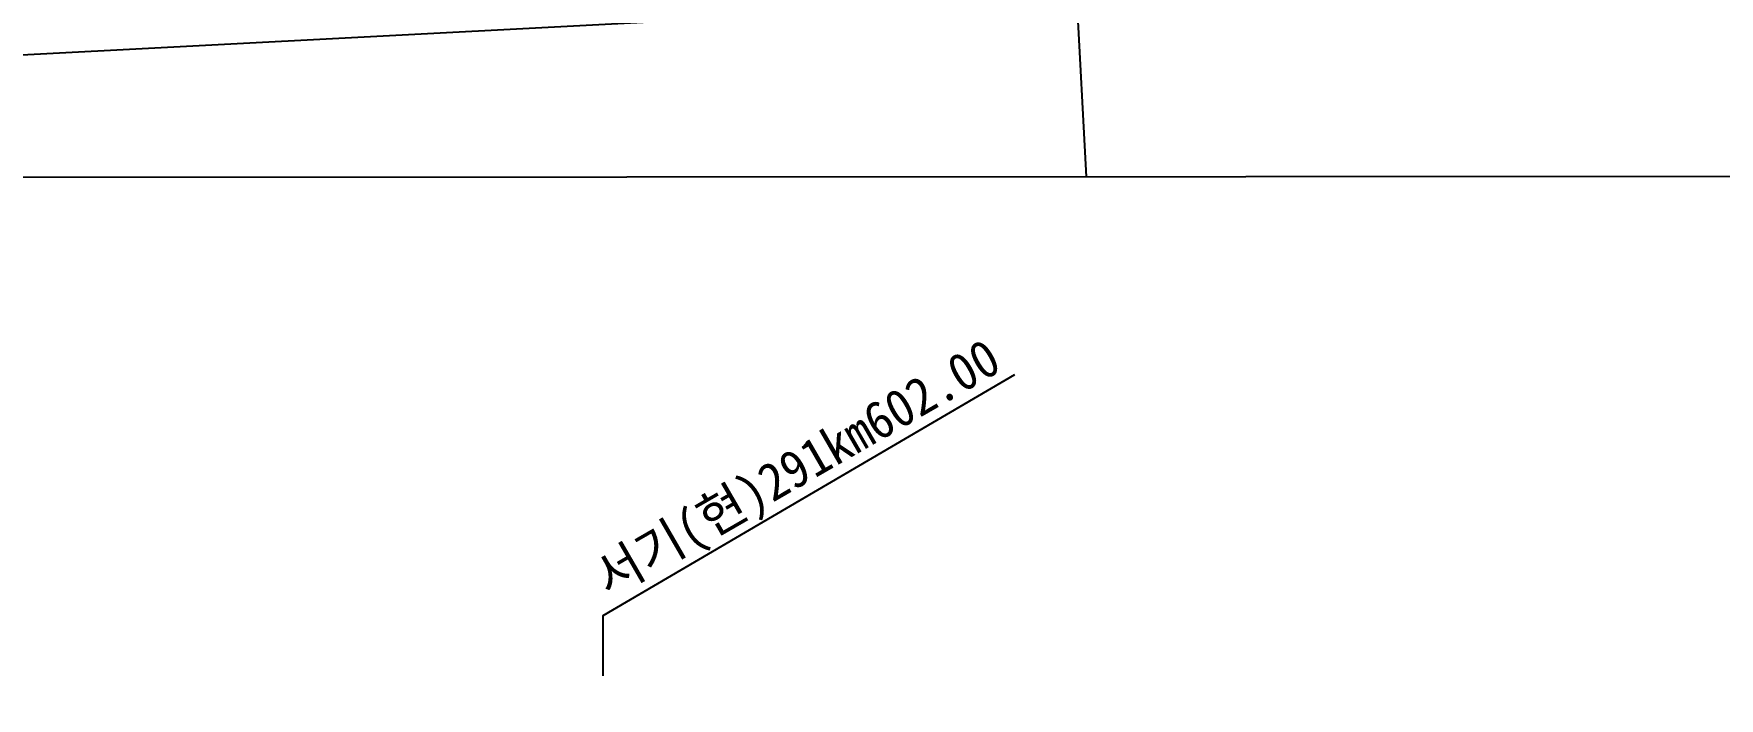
# Model space of a CAD drawing. Header units: millimetres. Extents: x 6886 to 7682, y 1103 to 1810.
# Drawn here: x 7339.8 to 7451.9, y 1363.4 to 1407.6 of the extents above; entities that cross this region are included whole.
import ezdxf
from ezdxf.enums import TextEntityAlignment as Align
from ezdxf.xclip import XClip

# ---------------------------------------------------------------- set-up
doc = ezdxf.new("R2010")
doc.units = ezdxf.units.MM
doc.header["$LTSCALE"] = 10
doc.header["$MEASUREMENT"] = 0
doc.header["$XCLIPFRAME"] = 2
doc.layers.add('TX-PAPR', color=2, linetype='Continuous', plot=False)
for name, color, linetype in [('TZ-BASE', 253, 'Continuous'), ('TZ-LEAL', 1, 'Continuous'), ('TZ-LEAT', 3, 'Continuous')]:
    doc.layers.add(name, color=color, linetype=linetype)
doc.styles.add('굴림체', font='GulimChe.ttf')

# ---------------------------------------------------------------- blocks, each defined once
blk = doc.blocks.new('JD-4F4DFDFGR14')
at = {"layer": 'TZ-BASE'}
for p, q in [((431.09, 139.18), (449.54, -210.69)), ((700.05, -49.35), (0.06, -86.26))]:
    blk.add_line(p, q, dxfattribs=at)

msp = doc.modelspace()

# ---------------------------------------------------------------- linework, layer by layer
at = {"layer": 'TX-PAPR'}
msp.add_lwpolyline([(6967.42, 1547.84), (7667.42, 1548.21), (7667.49, 1398.21), (6967.49, 1397.84), (6967.42, 1547.84)], dxfattribs=at)
at = {"layer": 'TZ-LEAL'}
msp.add_lwpolyline([(7405.07, 1384.9), (7377.68, 1368.87), (7377.68, 1364.87)], dxfattribs=at)

# ---------------------------------------------------------------- block references
at = {"layer": 'TZ-BASE', "linetype": 'Continuous'}
ref = msp.add_blockref('JD-4F4DFDFGR14', (6967.45, 1472.84), dxfattribs=at)
XClip(ref).set_block_clipping_path([(-0.0390703231, 74.9999898234), (699.9608347211, 75.364646172), (700.0389753616, -74.6353334748), (0.0390703231, -74.9999898234)])

# ---------------------------------------------------------------- texts
at = {"layer": 'TZ-LEAT', "style": '굴림체'}
msp.add_text('서기(현)291km602.00', height=2.5, rotation=30, dxfattribs=at).set_placement((7391.18, 1377.66), align=Align.CENTER)

doc.saveas('drawing.dxf')
